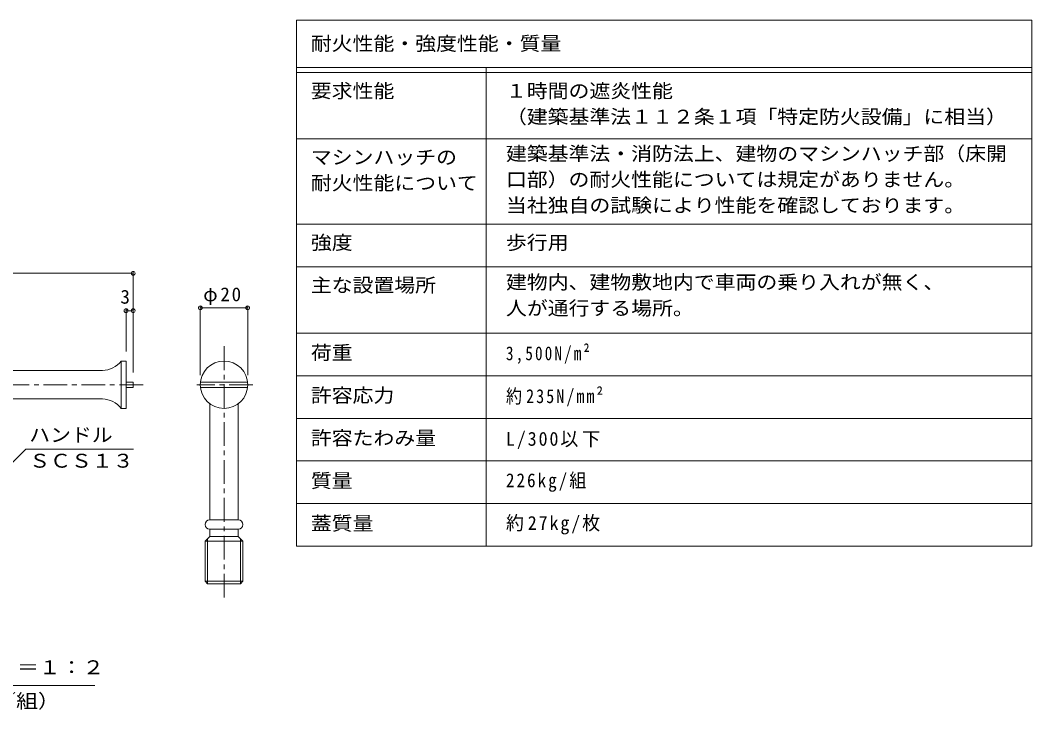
# Model space of a CAD drawing. Units: millimetres on the paper, enlarged 10 times, with parts at other scales. Extents: x -2635 to 2730, y -1962 to 1900.
# Drawn here: x 597 to 2730, y 433 to 1888 of the extents above; entities that cross this region are included whole.
import ezdxf
from ezdxf.enums import TextEntityAlignment as Align

# ---------------------------------------------------------------- set-up
doc = ezdxf.new("R2010")
doc.units = ezdxf.units.MM
doc.header["$LTSCALE"] = 10
doc.header["$PDMODE"] = 32
doc.header["$PDSIZE"] = 8
doc.linetypes.add('CHAIN1', pattern=[8, 5, -1, 1, -1])
for name, color, linetype, lineweight in [('D-5', 7, 'Continuous', 9), ('D-F', 7, 'Continuous', 9), ('F-5_F-5ﾚｲﾔ', 7, 'Continuous', 9), ('F-F_F-Fﾚｲﾔ', 2, 'Continuous', 9)]:
    doc.layers.add(name, color=color, linetype=linetype, lineweight=lineweight)
doc.styles.add('ＭＳ ゴシック', font='')
doc.styles.get('ＭＳ ゴシック').set_extended_font_data('MS Gothic')

msp = doc.modelspace()

# ---------------------------------------------------------------- linework, layer by layer
at = {"layer": 'D-5', "color": 3, "linetype": 'CHAIN1'}
for p, q in [((1026.81, 1200.26), (1026.81, 663.1)), ((856.25, 1119.17), (-72.21, 1119.17)), ((1087.58, 1119.17), (969.83, 1119.17))]:
    msp.add_line(p, q, dxfattribs=at)
at = {"layer": 'D-5', "color": 3}
for p, q in [((810.28, 1169.17), (810.28, 1069.17)), ((820.28, 1169.17), (810.28, 1169.17)), ((820.28, 1169.17), (820.28, 1069.17)), ((770.28, 1149.17), (-54.72, 1149.17)), ((835.28, 1124.92), (820.28, 1124.92)), ((835.28, 1113.42), (820.28, 1113.42)), ((835.28, 1124.92), (835.28, 1113.42)), ((977.14, 1124.92), (1076.48, 1124.92)), ((977.14, 1113.42), (1076.48, 1113.42)), ((450.28, 1089.17), (770.28, 1089.17)), ((820.28, 1069.17), (810.28, 1069.17)), ((996.81, 1079.17), (996.81, 834.17)), ((1056.81, 1079.17), (1056.81, 834.17)), ((996.81, 834.17), (1056.81, 834.17)), ((996.81, 814.17), (1056.81, 814.17)), ((996.81, 814.17), (996.81, 799.17)), ((1056.81, 814.17), (1056.81, 799.17)), ((986.81, 789.17), (996.81, 799.17)), ((986.81, 789.17), (986.81, 704.45)), ((991.81, 699.17), (991.81, 794.18)), ((996.81, 799.17), (1056.81, 799.17)), ((1066.81, 789.17), (1056.81, 799.17)), ((1061.81, 794.17), (1061.81, 699.17)), ((986.81, 704.45), (1066.81, 704.45)), ((986.81, 704.45), (991.81, 699.17)), ((1061.81, 699.17), (1066.81, 704.45)), ((1061.81, 699.17), (991.81, 699.17))]:
    msp.add_line(p, q, dxfattribs=at)
at = {"layer": 'D-5'}
for p, q in [((609.23, 983.59), (836.11, 983.59)), ((84.41, 484.65), (754.41, 484.65))]:
    msp.add_line(p, q, dxfattribs=at)
msp.add_lwpolyline([(609.23, 983.59), (457.11, 831.48), (472.33, 851.31)], dxfattribs=at)
at = {"layer": 'D-5', "color": 3}
msp.add_lwpolyline([(986.81, 789.17), (1066.81, 789.17), (1066.81, 704.45)], dxfattribs=at)
msp.add_circle((1026.81, 1119.17), 50, dxfattribs=at)
for centre, radius, start, end in [((768.46, 1202.81), 53.67, 271.94333, 321.18758), ((768.46, 1035.54), 53.67, 38.81242, 88.06058), ((996.81, 824.17), 10, 90, 270), ((1056.81, 824.17), 10, 270, 90)]:
    msp.add_arc(centre, radius, start, end, dxfattribs=at)
at = {"layer": 'D-F'}
for p, q in [((-54.72, 1354.29), (835.28, 1354.29)), ((835.28, 1357.29), (835.28, 1144.92)), ((976.81, 1284.38), (976.81, 1139.17)), ((976.81, 1281.38), (1076.81, 1281.38)), ((1076.81, 1284.38), (1076.81, 1139.17)), ((820.28, 1278.38), (820.28, 1189.17)), ((835.28, 1275.38), (820.28, 1275.38))]:
    msp.add_line(p, q, dxfattribs=at)
for p in [(835.28, 1354.29), (976.81, 1281.38), (1076.81, 1281.38), (820.28, 1275.38), (835.28, 1275.38)]:
    msp.add_point(p, dxfattribs=at)
at = {"layer": 'F-5_F-5ﾚｲﾔ'}
for p, q in [((2729.89, 1888.32), (2729.89, 778.32)), ((1179.89, 1458.32), (2729.89, 1458.32)), ((1179.89, 1368.32), (2729.89, 1368.32))]:
    msp.add_line(p, q, dxfattribs=at)
at = {"layer": 'F-F_F-Fﾚｲﾔ', "color": 7}
for p, q in [((1179.89, 1888.32), (2729.89, 1888.32)), ((1179.89, 1888.32), (1179.89, 778.32)), ((1179.89, 1788.32), (2729.89, 1788.32)), ((1179.89, 1778.32), (2729.89, 1778.32)), ((1579.89, 1788.32), (1579.89, 778.32)), ((1179.89, 1638.32), (2729.89, 1638.32)), ((1179.89, 1458.32), (2729.89, 1458.32)), ((1179.89, 1368.32), (2729.89, 1368.32)), ((1179.89, 1228.32), (2729.89, 1228.32)), ((1179.89, 1138.32), (2729.89, 1138.32)), ((2729.89, 1048.32), (1179.89, 1048.32)), ((2729.89, 958.32), (1179.89, 958.32)), ((2729.89, 868.32), (1179.89, 868.32)), ((2729.89, 778.32), (1179.89, 778.32))]:
    msp.add_line(p, q, dxfattribs=at)

# ---------------------------------------------------------------- texts
at = {"layer": 'D-5', "color": 2, "style": 'ＭＳ ゴシック'}
for s, width, p in [('ハンドル', 1.1, (616.11, 989.91)), ('ＳＣＳ１３', 1.1, (616.11, 935.39)), ('開閉ハンドル詳細図\u3000Ｓ＝１：２', 1.15, (84.41, 499.65)), ('Ｋ－１ａ型（２本／組）', 1.15, (174.41, 428.43))]:
    msp.add_text(s, height=29.33, dxfattribs=dict(at, width=width)).set_placement(p, align=Align.BOTTOM_LEFT)
at = {"layer": 'D-F', "color": 2, "style": 'ＭＳ ゴシック'}
msp.add_text('3', height=29.33, dxfattribs=at).set_placement((808.43, 1281.38), align=Align.BOTTOM_LEFT)
at = {"layer": 'D-F', "color": 2, "insert": (983.06, 1287.38), "char_height": 29.33, "attachment_point": 7, "style": 'ＭＳ ゴシック'}
msp.add_mtext('\\T1.19;φ20', dxfattribs=at)
at = {"layer": 'F-F_F-Fﾚｲﾔ', "style": 'ＭＳ ゴシック', "width": 1.1}
for s, p in [('耐火性能・強度性能・質量', (1209.89, 1815.75)), ('要求性能', (1209.89, 1715.82)), ('１時間の遮炎性能', (1621.23, 1715.82)), ('（建築基準法１１２条１項「特定防火設備」に相当）', (1621.23, 1661.34)), ('建築基準法・消防法上、建物のマシンハッチ部（床開', (1621.23, 1583.36)), ('マシンハッチの', (1209.89, 1575.82)), ('耐火性能について', (1209.89, 1521.34)), ('口部）の耐火性能については規定がありません。', (1621.23, 1528.88)), ('当社独自の試験により性能を確認しております。', (1621.23, 1474.39)), ('強度', (1209.89, 1395.82)), ('歩行用', (1621.23, 1395.82)), ('主な設置場所', (1209.89, 1305.82)), ('建物内、建物敷地内で車両の乗り入れが無く、', (1621.23, 1312.25)), ('人が通行する場所。', (1621.23, 1257.32)), ('荷重', (1209.89, 1163.32)), ('許容応力', (1209.89, 1073.32)), ('許容たわみ量', (1209.89, 983.32)), ('質量', (1209.89, 893.32)), ('蓋質量', (1209.89, 803.32))]:
    msp.add_text(s, height=29.33, dxfattribs=at).set_placement(p, align=Align.BOTTOM_LEFT)
at = {"layer": 'F-F_F-Fﾚｲﾔ', "char_height": 29.33, "attachment_point": 7, "style": 'ＭＳ ゴシック'}
for s, insert in [('\\T1.28;\\W0.8;3,500N/m²', (1621.23, 1163.32)), ('\\T1.25;\\W0.85;約235N/mm²', (1621.23, 1073.32)), ('\\T1.21;\\W0.95;L/300以下', (1621.23, 983.32)), ('\\T1.24;\\W0.9;226kg/組', (1621.23, 893.32)), ('\\T1.21;\\W0.95;約27kg/枚', (1621.23, 803.32))]:
    msp.add_mtext(s, dxfattribs=dict(at, insert=insert))

doc.saveas('drawing.dxf')
